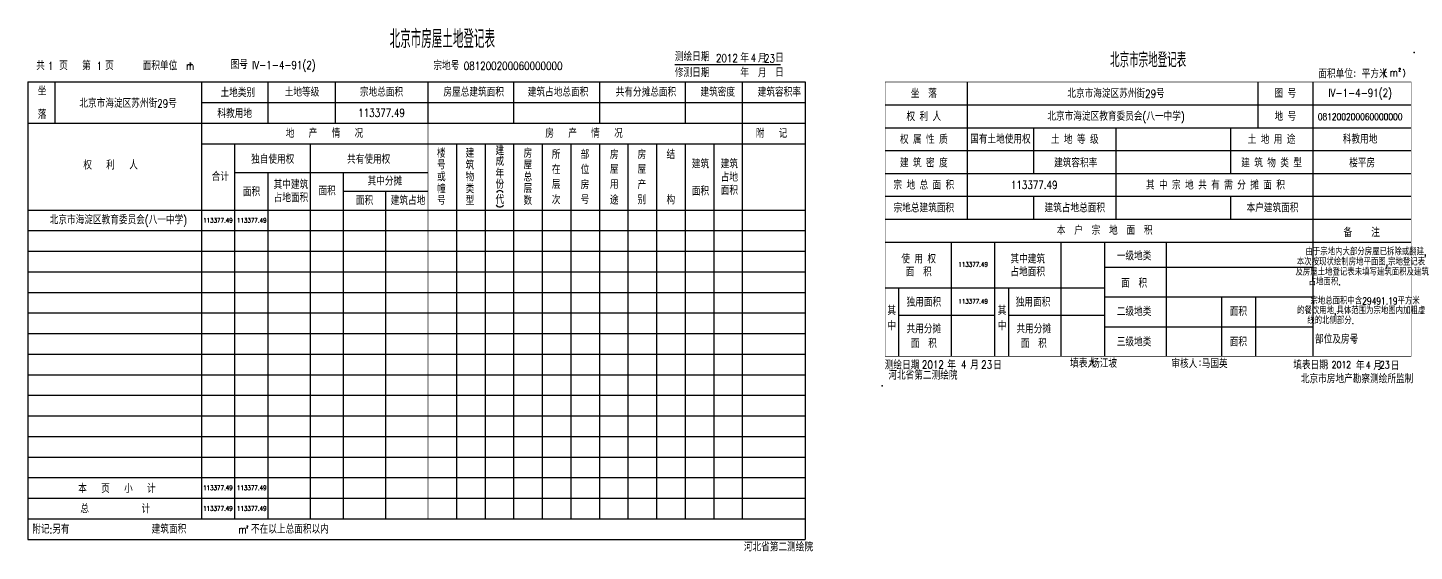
# Model space of a CAD drawing. Extents: x -9390 to -4743, y 24196 to 25839.
# Drawn here: x -5349 to -4743, y 24351 to 24580 of the extents above; entities that cross this region are included whole.
import ezdxf
from ezdxf.enums import TextEntityAlignment as Align

# ---------------------------------------------------------------- set-up
doc = ezdxf.new("R2010")
doc.units = 0
doc.header["$MEASUREMENT"] = 0
doc.layers.get('0').update_dxf_attribs({"linetype": 'CONTINUOUS'})
doc.layers.add('TK', color=7, linetype='CONTINUOUS')
doc.styles.add('1', font='romand.shx', dxfattribs={"width": 0.8, "bigfont": 'hzfs.shx'})
doc.styles.add('HZ', font='rs', dxfattribs={"width": 0.8, "bigfont": 'hztxt'})
doc.styles.add('KHZ', font='rd.shx', dxfattribs={"width": 0.8, "bigfont": 'khz.shx'})

msp = doc.modelspace()

# ---------------------------------------------------------------- linework, layer by layer
at = {"linetype": 'CONTINUOUS'}
for p, q in [((-5173.9, 24556.26), (-5173.9, 24538.26)), ((-5173.9, 24556.26), (-5173.9, 24538.26)), ((-4937.9, 24496.26), (-4937.9, 24556.26)), ((-4937.9, 24496.26), (-4937.9, 24556.26)), ((-4810.9, 24556.26), (-4810.9, 24536.26)), ((-4810.9, 24556.26), (-4810.9, 24536.26)), ((-4786.9, 24556.26), (-4786.9, 24436.26)), ((-4786.9, 24556.26), (-4786.9, 24436.26)), ((-4973.9, 24546.26), (-4743.9, 24546.26)), ((-4973.9, 24546.26), (-4743.9, 24546.26)), ((-4973.9, 24536.26), (-4743.9, 24536.26)), ((-4973.9, 24536.26), (-4743.9, 24536.26)), ((-4908.9, 24516.26), (-4908.9, 24536.26)), ((-4908.9, 24516.26), (-4908.9, 24536.26)), ((-4872.9, 24496.26), (-4872.9, 24536.26)), ((-4872.9, 24496.26), (-4872.9, 24536.26)), ((-4822.9, 24536.26), (-4822.9, 24516.26)), ((-4822.9, 24536.26), (-4822.9, 24516.26)), ((-4973.9, 24526.26), (-4743.9, 24526.26)), ((-4973.9, 24526.26), (-4743.9, 24526.26)), ((-4973.9, 24516.26), (-4743.9, 24516.26)), ((-4973.9, 24516.26), (-4743.9, 24516.26)), ((-4973.9, 24506.26), (-4743.9, 24506.26)), ((-4973.9, 24506.26), (-4743.9, 24506.26)), ((-4908.9, 24496.26), (-4908.9, 24506.26)), ((-4908.9, 24496.26), (-4908.9, 24506.26)), ((-4822.9, 24506.26), (-4822.9, 24496.26)), ((-4822.9, 24506.26), (-4822.9, 24496.26)), ((-4973.9, 24496.26), (-4743.9, 24496.26)), ((-4973.9, 24496.26), (-4743.9, 24496.26)), ((-4973.9, 24486.26), (-4743.9, 24486.26)), ((-4973.9, 24486.26), (-4743.9, 24486.26)), ((-4944.9, 24436.26), (-4944.9, 24486.26)), ((-4944.9, 24436.26), (-4944.9, 24486.26)), ((-4925.9, 24436.26), (-4925.9, 24486.26)), ((-4925.9, 24436.26), (-4925.9, 24486.26)), ((-4896.9, 24436.26), (-4896.9, 24486.26)), ((-4896.9, 24436.26), (-4896.9, 24486.26)), ((-4877.9, 24436.26), (-4877.9, 24486.26)), ((-4877.9, 24436.26), (-4877.9, 24486.26)), ((-4850.9, 24436.26), (-4850.9, 24486.26)), ((-4850.9, 24436.26), (-4850.9, 24486.26)), ((-4877.9, 24475.26), (-4786.9, 24475.26)), ((-4877.9, 24475.26), (-4786.9, 24475.26)), ((-4973.9, 24466.26), (-4877.9, 24466.26)), ((-4973.9, 24466.26), (-4877.9, 24466.26)), ((-4967.9, 24436.26), (-4967.9, 24466.26)), ((-4967.9, 24436.26), (-4967.9, 24466.26)), ((-4919.9, 24436.26), (-4919.9, 24466.26)), ((-4919.9, 24436.26), (-4919.9, 24466.26)), ((-4877.9, 24462.26), (-4786.9, 24462.26)), ((-4877.9, 24462.26), (-4786.9, 24462.26)), ((-4826.9, 24462.26), (-4826.9, 24436.26)), ((-4826.9, 24462.26), (-4826.9, 24436.26)), ((-4811.9, 24462.26), (-4811.9, 24436.26)), ((-4811.9, 24462.26), (-4811.9, 24436.26)), ((-4967.9, 24454.26), (-4925.9, 24454.26)), ((-4967.9, 24454.26), (-4925.9, 24454.26)), ((-4919.9, 24454.26), (-4877.9, 24454.26)), ((-4919.9, 24454.26), (-4877.9, 24454.26)), ((-4877.9, 24449.26), (-4786.9, 24449.26)), ((-4877.9, 24449.26), (-4786.9, 24449.26))]:
    msp.add_line(p, q, dxfattribs=at)
at = {"linetype": 'CONTINUOUS', "flags": 128}
for points in [[(-5065.92, 24563.92), (-5019.65, 24563.92)], [(-5065.92, 24563.92), (-5019.65, 24563.92)], [(-5348.9, 24556.26), (-5008.9, 24556.26)], [(-5348.9, 24556.26), (-5348.9, 24356.26)], [(-5348.9, 24556.26), (-5008.9, 24556.26)], [(-5348.9, 24556.26), (-5008.9, 24556.26)], [(-5348.9, 24556.26), (-5348.9, 24356.26)], [(-5348.9, 24556.26), (-5008.9, 24556.26)], [(-5337.1, 24556.26), (-5337.1, 24538.26)], [(-5337.1, 24556.26), (-5337.1, 24538.26)], [(-5272.9, 24556.26), (-5272.9, 24365.26)], [(-5272.9, 24556.26), (-5272.9, 24365.26)], [(-5243.9, 24556.26), (-5243.9, 24538.26)], [(-5243.9, 24556.26), (-5243.9, 24538.26)], [(-5214.4, 24556.26), (-5214.4, 24538.26)], [(-5214.4, 24556.26), (-5214.4, 24538.26)], [(-5136.4, 24556.26), (-5136.4, 24538.26)], [(-5136.4, 24556.26), (-5136.4, 24538.26)], [(-5098.9, 24556.26), (-5098.9, 24538.26)], [(-5098.9, 24556.26), (-5098.9, 24538.26)], [(-5061.4, 24556.26), (-5061.4, 24538.26)], [(-5061.4, 24556.26), (-5061.4, 24538.26)], [(-5036.4, 24556.26), (-5036.4, 24365.26)], [(-5036.4, 24556.26), (-5036.4, 24365.26)], [(-5008.9, 24556.26), (-5008.9, 24356.26)], [(-5008.9, 24556.26), (-5008.9, 24356.26)], [(-5272.9, 24547.26), (-5008.9, 24547.26)], [(-5272.9, 24547.26), (-5008.9, 24547.26)], [(-5272.9, 24547.26), (-5008.9, 24547.26)], [(-5272.9, 24547.26), (-5008.9, 24547.26)], [(-5348.9, 24538.26), (-5008.9, 24538.26)], [(-5348.9, 24538.26), (-5008.9, 24538.26)], [(-5348.9, 24538.26), (-5008.9, 24538.26)], [(-5348.9, 24538.26), (-5008.9, 24538.26)], [(-5272.9, 24529.26), (-5008.9, 24529.26)], [(-5272.9, 24529.26), (-5008.9, 24529.26)], [(-5272.9, 24529.26), (-5008.9, 24529.26)], [(-5272.9, 24529.26), (-5008.9, 24529.26)], [(-5258.4, 24529.26), (-5258.4, 24365.26)], [(-5258.4, 24529.26), (-5258.4, 24365.26)], [(-5225.4, 24529.26), (-5225.4, 24365.26)], [(-5225.4, 24529.26), (-5225.4, 24365.26)], [(-5161.4, 24529.26), (-5161.4, 24365.26)], [(-5161.4, 24529.26), (-5161.4, 24365.26)], [(-5148.9, 24529.26), (-5148.9, 24365.26)], [(-5148.9, 24529.26), (-5148.9, 24365.26)], [(-5136.4, 24529.26), (-5136.4, 24365.26)], [(-5136.4, 24529.26), (-5136.4, 24365.26)], [(-5123.9, 24529.26), (-5123.9, 24365.26)], [(-5123.9, 24529.26), (-5123.9, 24365.26)], [(-5111.4, 24529.26), (-5111.4, 24365.26)], [(-5111.4, 24529.26), (-5111.4, 24365.26)], [(-5098.9, 24529.26), (-5098.9, 24365.26)], [(-5098.9, 24529.26), (-5098.9, 24365.26)], [(-5086.4, 24529.26), (-5086.4, 24365.26)], [(-5086.4, 24529.26), (-5086.4, 24365.26)], [(-5073.9, 24529.26), (-5073.9, 24365.26)], [(-5073.9, 24529.26), (-5073.9, 24365.26)], [(-5061.4, 24529.26), (-5061.4, 24365.26)], [(-5061.4, 24529.26), (-5061.4, 24365.26)], [(-5048.9, 24529.26), (-5048.9, 24365.26)], [(-5048.9, 24529.26), (-5048.9, 24365.26)], [(-5258.4, 24516.66), (-5173.9, 24516.66)], [(-5258.4, 24516.66), (-5173.9, 24516.66)], [(-5243.9, 24516.66), (-5243.9, 24365.26)], [(-5243.9, 24516.66), (-5243.9, 24365.26)], [(-5210.9, 24516.66), (-5210.9, 24365.26)], [(-5210.9, 24516.66), (-5210.9, 24365.26)], [(-5210.9, 24508.46), (-5173.9, 24508.46)], [(-5210.9, 24508.46), (-5173.9, 24508.46)], [(-5192.4, 24508.46), (-5192.4, 24365.26)], [(-5192.4, 24508.46), (-5192.4, 24365.26)], [(-5348.9, 24500.26), (-5008.9, 24500.26)], [(-5348.9, 24500.26), (-5008.9, 24500.26)], [(-5348.9, 24491.26), (-5008.9, 24491.26)], [(-5348.9, 24491.26), (-5008.9, 24491.26)], [(-5348.9, 24482.26), (-5008.9, 24482.26)], [(-5348.9, 24482.26), (-5008.9, 24482.26)], [(-5348.9, 24473.26), (-5008.9, 24473.26)], [(-5348.9, 24473.26), (-5008.9, 24473.26)], [(-5348.9, 24464.26), (-5008.9, 24464.26)], [(-5348.9, 24464.26), (-5008.9, 24464.26)], [(-5348.9, 24455.26), (-5008.9, 24455.26)], [(-5348.9, 24455.26), (-5008.9, 24455.26)], [(-5348.9, 24446.26), (-5008.9, 24446.26)], [(-5348.9, 24446.26), (-5008.9, 24446.26)], [(-5348.9, 24437.26), (-5008.9, 24437.26)], [(-5348.9, 24437.26), (-5008.9, 24437.26)], [(-5348.9, 24428.26), (-5008.9, 24428.26)], [(-5348.9, 24428.26), (-5008.9, 24428.26)], [(-5348.9, 24419.26), (-5008.9, 24419.26)], [(-5348.9, 24419.26), (-5008.9, 24419.26)], [(-5348.9, 24410.26), (-5008.9, 24410.26)], [(-5348.9, 24410.26), (-5008.9, 24410.26)], [(-5348.9, 24401.26), (-5008.9, 24401.26)], [(-5348.9, 24401.26), (-5008.9, 24401.26)], [(-5348.9, 24392.26), (-5008.9, 24392.26)], [(-5348.9, 24392.26), (-5008.9, 24392.26)], [(-5348.9, 24383.26), (-5008.9, 24383.26)], [(-5348.9, 24383.26), (-5008.9, 24383.26)], [(-5348.9, 24374.26), (-5008.9, 24374.26)], [(-5348.9, 24374.26), (-5008.9, 24374.26)], [(-5348.9, 24365.26), (-5008.9, 24365.26)], [(-5348.9, 24365.26), (-5008.9, 24365.26)], [(-5348.9, 24356.26), (-5008.9, 24356.26)], [(-5348.9, 24356.26), (-5008.9, 24356.26)]]:
    msp.add_lwpolyline(points, dxfattribs=at)
at = {"linetype": 'CONTINUOUS', "const_width": 0.25}
msp.add_lwpolyline([(-4973.9, 24556.26), (-4743.9, 24556.26), (-4743.9, 24436.26), (-4973.9, 24436.26)], close=True, dxfattribs=at)
msp.add_lwpolyline([(-4973.9, 24556.26), (-4743.9, 24556.26), (-4743.9, 24436.26), (-4973.9, 24436.26)], close=True, dxfattribs=at)
msp.add_lwpolyline([(-4973.9, 24556.26), (-4743.9, 24556.26), (-4743.9, 24436.26), (-4973.9, 24436.26)], close=True, dxfattribs=at)
msp.add_lwpolyline([(-4973.9, 24556.26), (-4743.9, 24556.26), (-4743.9, 24436.26), (-4973.9, 24436.26)], close=True, dxfattribs=at)
at = {"linetype": 'CONTINUOUS', "const_width": 0.3, "flags": 128}
msp.add_lwpolyline([(-5173.9, 24538.26), (-5173.9, 24365.26)], dxfattribs=at)
msp.add_lwpolyline([(-5173.9, 24538.26), (-5173.9, 24365.26)], dxfattribs=at)
at = {"linetype": 'CONTINUOUS'}
for centre, radius, start, end in [((-5142.44, 24506.93), 1.82, 35.71694, 144.28306), ((-5142.44, 24506.93), 1.82, 35.71694, 144.28306), ((-5142.38, 24503.62), 1.99, 215.4222, 321.85233), ((-5142.38, 24503.62), 1.99, 215.4222, 321.85233)]:
    msp.add_arc(centre, radius, start, end, dxfattribs=at)
for p in [(-4742.53, 24569.11), (-4742.53, 24569.11), (-4975.27, 24423.41), (-4975.27, 24423.41)]:
    msp.add_point(p, dxfattribs=at)

# ---------------------------------------------------------------- texts
at = {"linetype": 'CONTINUOUS', "width": 0.8}
for s, height, style, p in [('北京市房屋土地登记表', 8, 'KHZ', (-5167.57, 24575.5)), ('北京市房屋土地登记表', 8, 'KHZ', (-5167.57, 24575.5)), ('北京市宗地登记表', 6.5, 'KHZ', (-4858.9, 24566.29)), ('北京市宗地登记表', 6.5, 'KHZ', (-4858.9, 24566.29)), ('面积单位  平方米', 3.5, 'HZ', (-4769.32, 24560.14)), ('面积单位  平方米', 3.5, 'HZ', (-4769.32, 24560.14)), ('坐', 3.5, 'HZ', (-5342.63, 24552.61)), ('坐', 3.5, 'HZ', (-5342.63, 24552.61)), ('坐  落', 3.5, 'HZ', (-4957.01, 24551.52)), ('坐  落', 3.5, 'HZ', (-4957.01, 24551.52)), ('图 号', 3.5, 'HZ', (-4798.9, 24551.52)), ('图 号', 3.5, 'HZ', (-4798.9, 24551.52)), ('落', 3.5, 'HZ', (-5342.63, 24542.33)), ('落', 3.5, 'HZ', (-5342.63, 24542.33)), ('权 利 人', 3.5, 'HZ', (-4957.01, 24541.42)), ('权 利 人', 3.5, 'HZ', (-4957.01, 24541.42)), ('地 号', 3.5, 'HZ', (-4798.9, 24541.52)), ('地 号', 3.5, 'HZ', (-4798.9, 24541.52)), ('建', 3.5, 'HZ', (-5142.42, 24526.52)), ('建', 3.5, 'HZ', (-5142.42, 24526.52)), ('权 属 性 质', 3.5, 'HZ', (-4957.01, 24531.45)), ('权 属 性 质', 3.5, 'HZ', (-4957.01, 24531.45)), ('土 地 等 级', 3.5, 'HZ', (-4891, 24531.45)), ('土 地 等 级', 3.5, 'HZ', (-4891, 24531.45)), ('独自使用权', 3.5, 'HZ', (-5241.75, 24522.75)), ('独自使用权', 3.5, 'HZ', (-5241.75, 24522.75)), ('共有使用权', 3.5, 'HZ', (-5199.79, 24522.75)), ('共有使用权', 3.5, 'HZ', (-5199.79, 24522.75)), ('成', 3.5, 'HZ', (-5142.42, 24521.81)), ('成', 3.5, 'HZ', (-5142.42, 24521.81)), ('所', 3.5, 'HZ', (-5117.8, 24524.82)), ('所', 3.5, 'HZ', (-5117.8, 24524.82)), ('部', 3.5, 'HZ', (-5105.22, 24524.82)), ('部', 3.5, 'HZ', (-5105.22, 24524.82)), ('房', 3.5, 'HZ', (-5092.42, 24524.82)), ('房', 3.5, 'HZ', (-5092.42, 24524.82)), ('房', 3.5, 'HZ', (-5080.32, 24524.82)), ('房', 3.5, 'HZ', (-5080.32, 24524.82)), ('结', 3.5, 'HZ', (-5067.66, 24524.82)), ('结', 3.5, 'HZ', (-5067.66, 24524.82)), ('年', 3.5, 'HZ', (-5142.42, 24516.59)), ('年', 3.5, 'HZ', (-5142.42, 24516.59)), ('在', 3.5, 'HZ', (-5117.8, 24518.29)), ('在', 3.5, 'HZ', (-5117.8, 24518.29)), ('位', 3.5, 'HZ', (-5105.22, 24518.29)), ('位', 3.5, 'HZ', (-5105.22, 24518.29)), ('屋', 3.5, 'HZ', (-5092.42, 24518.29)), ('屋', 3.5, 'HZ', (-5092.42, 24518.29)), ('屋', 3.5, 'HZ', (-5080.32, 24518.29)), ('屋', 3.5, 'HZ', (-5080.32, 24518.29)), ('份', 3.5, 'HZ', (-5142.42, 24511.83)), ('份', 3.5, 'HZ', (-5142.42, 24511.83)), ('层', 3.5, 'HZ', (-5117.8, 24511.63)), ('层', 3.5, 'HZ', (-5117.8, 24511.63)), ('房', 3.5, 'HZ', (-5105.22, 24511.63)), ('房', 3.5, 'HZ', (-5105.22, 24511.63)), ('用', 3.5, 'HZ', (-5092.42, 24511.63)), ('用', 3.5, 'HZ', (-5092.42, 24511.63)), ('产', 3.5, 'HZ', (-5080.32, 24511.63)), ('产', 3.5, 'HZ', (-5080.32, 24511.63)), ('宗 地 总 面 积', 3.5, 'HZ', (-4957.01, 24511.5)), ('宗 地 总 面 积', 3.5, 'HZ', (-4957.01, 24511.5)), ('其 中 宗 地 共 有 需 分 摊 面 积', 3.5, 'HZ', (-4829.47, 24511.5)), ('其 中 宗 地 共 有 需 分 摊 面 积', 3.5, 'HZ', (-4829.47, 24511.5)), ('代', 3.5, 'HZ', (-5142.42, 24505.1)), ('代', 3.5, 'HZ', (-5142.42, 24505.1)), ('次', 3.5, 'HZ', (-5117.8, 24504.98)), ('次', 3.5, 'HZ', (-5117.8, 24504.98)), ('号', 3.5, 'HZ', (-5105.22, 24504.98)), ('号', 3.5, 'HZ', (-5105.22, 24504.98)), ('途', 3.5, 'HZ', (-5092.42, 24504.98)), ('途', 3.5, 'HZ', (-5092.42, 24504.98)), ('别', 3.5, 'HZ', (-5080.32, 24504.98)), ('别', 3.5, 'HZ', (-5080.32, 24504.98)), ('构', 3.5, 'HZ', (-5067.66, 24504.98)), ('构', 3.5, 'HZ', (-5067.66, 24504.98)), ('宗地总建筑面积', 3.5, 'HZ', (-4957.01, 24501.52)), ('宗地总建筑面积', 3.5, 'HZ', (-4957.01, 24501.52)), ('建筑占地总面积', 3.5, 'HZ', (-4891, 24501.52)), ('建筑占地总面积', 3.5, 'HZ', (-4891, 24501.52)), ('本  户  宗  地  面  积', 3.5, 'HZ', (-4877.91, 24491.69)), ('本  户  宗  地  面  积', 3.5, 'HZ', (-4877.91, 24491.69)), ('一级地类', 3.5, 'HZ', (-4865.06, 24480.51)), ('一级地类', 3.5, 'HZ', (-4865.06, 24480.51)), ('本次按现状绘制房地平面图,宗地登记表', 3, 'HZ', (-4765.84, 24477.56)), ('由于宗地内大部分房屋已拆除或翻建,', 3, 'HZ', (-4763.67, 24482.01)), ('及房屋土地登记表未填写建筑面积及建筑', 3, 'HZ', (-4765.33, 24473.54)), ('面  积', 3.5, 'HZ', (-4865.06, 24468.57)), ('面  积', 3.5, 'HZ', (-4865.06, 24468.57)), ('占地面积.', 3, 'HZ', (-4781.71, 24469.27)), ('宗地总面积中含29491.19平方米', 3, 'HZ', (-4764.04, 24460.93)), ('其', 3.5, 'HZ', (-4971.06, 24456.62)), ('其', 3.5, 'HZ', (-4971.06, 24456.62)), ('其', 3.5, 'HZ', (-4922.79, 24456.62)), ('其', 3.5, 'HZ', (-4922.79, 24456.62)), ('二级地类', 3.5, 'HZ', (-4865.06, 24456.18)), ('二级地类', 3.5, 'HZ', (-4865.06, 24456.18)), ('面积', 3.5, 'HZ', (-4819.46, 24456.18)), ('面积', 3.5, 'HZ', (-4819.46, 24456.18)), ('的餐饮用地,具体范围为宗地图内加粗虚', 3, 'HZ', (-4765.75, 24456.27)), ('中', 3.5, 'HZ', (-4971.06, 24449.97)), ('中', 3.5, 'HZ', (-4971.06, 24449.97)), ('中', 3.5, 'HZ', (-4922.79, 24449.97)), ('中', 3.5, 'HZ', (-4922.79, 24449.97)), ('线的北侧部分.', 3, 'HZ', (-4779.09, 24452.32)), ('三级地类', 3.5, 'HZ', (-4865.06, 24442.9)), ('三级地类', 3.5, 'HZ', (-4865.06, 24442.9)), ('面积', 3.5, 'HZ', (-4819.46, 24442.9)), ('面积', 3.5, 'HZ', (-4819.46, 24442.9)), ('部位及房号', 3.5, 'HZ', (-4776.49, 24444.12)), ('部位及房号', 3.5, 'HZ', (-4776.49, 24444.12)), ('测绘日期 ', 3.5, 'HZ', (-4965.58, 24432.83)), ('测绘日期 ', 3.5, 'HZ', (-4965.58, 24432.83)), ('2012', 3.5, 'HZ', (-4953.06, 24432.66)), ('年   月   日', 3.5, 'HZ', (-4934.83, 24432.83)), ('年   月   日', 3.5, 'HZ', (-4934.83, 24432.83)), ('4', 3.5, 'HZ', (-4939.6, 24432.78)), ('23', 3.5, 'HZ', (-4929.53, 24432.66)), ('审核人 马国英', 3.5, 'HZ', (-4836.45, 24433.4)), ('填表日期', 3.5, 'HZ', (-4787.86, 24432.83)), ('填表日期', 3.5, 'HZ', (-4787.86, 24432.83)), (' 年  月  日', 3.5, 'HZ', (-4759.49, 24432.55)), (' 年  月  日', 3.5, 'HZ', (-4759.49, 24432.55)), ('北京市房地产勘察测绘所监制', 3.5, 'HZ', (-4767.54, 24426.78)), ('北京市房地产勘察测绘所监制', 3.5, 'HZ', (-4767.54, 24426.78))]:
    msp.add_text(s, height=height, dxfattribs=dict(at, style=style)).set_placement(p, align=Align.MIDDLE)
for s, height, style, p in [('共   页   第   页', 3.5, 'HZ', (-5345.19, 24561.5)), ('共   页   第   页', 3.5, 'HZ', (-5345.19, 24561.5)), ('面积单位  m', 3.5, 'HZ', (-5298.63, 24561.5)), ('面积单位  m', 3.5, 'HZ', (-5298.63, 24561.5)), ('2', 1.03, 'HZ', (-5278.15, 24563.6)), ('2', 1.03, 'HZ', (-5278.15, 24563.6)), ('图号 ', 3.5, 'HZ', (-5260.18, 24562.02)), ('图号 ', 3.5, 'HZ', (-5260.18, 24562.02)), ('宗地号 081200200060000000', 3.5, 'HZ', (-5171.48, 24561.54)), ('测绘日期', 3.5, 'HZ', (-5065.88, 24565.47)), ('测绘日期', 3.5, 'HZ', (-5065.88, 24565.47)), (':', 3, '1', (-5053.01, 24565.43)), (':', 3, '1', (-5053.01, 24565.43)), ('年', 3.5, 'HZ', (-5037.25, 24564.91)), ('年', 3.5, 'HZ', (-5037.25, 24564.91)), ('月 ', 3.5, 'HZ', (-5029.55, 24564.8)), ('月 ', 3.5, 'HZ', (-5029.55, 24564.8)), ('日', 3.5, 'HZ', (-5021.99, 24564.93)), ('日', 3.5, 'HZ', (-5021.99, 24564.93)), (':', 3, '1', (-5286.04, 24561.53)), (':', 3, '1', (-5286.04, 24561.53)), (':', 3, '1', (-5254.34, 24562.14)), (':', 3, '1', (-5254.34, 24562.14)), (':', 3, '1', (-5162.61, 24562.14)), (':', 3, '1', (-5162.61, 24562.14)), ('修测日期 ', 3.5, 'HZ', (-5065.88, 24558.47)), ('修测日期 ', 3.5, 'HZ', (-5065.88, 24558.47)), (':', 3, '1', (-5053, 24558.7)), (':', 3, '1', (-5053, 24558.7)), ('年', 3.5, 'HZ', (-5037.25, 24558.5)), ('年', 3.5, 'HZ', (-5037.25, 24558.5)), ('月 ', 3.5, 'HZ', (-5029.55, 24558.38)), ('月 ', 3.5, 'HZ', (-5029.55, 24558.38)), ('日', 3.5, 'HZ', (-5021.99, 24558.52)), ('日', 3.5, 'HZ', (-5021.99, 24558.52)), (':', 3, '1', (-4769.1, 24558.67)), (':', 3, '1', (-4769.1, 24558.67)), ('(', 2.3, 'HZ', (-4755.95, 24559.21)), ('(', 2.3, 'HZ', (-4755.95, 24559.21)), ('m', 3.5, 'HZ', (-4753.29, 24558.71)), ('m', 3.5, 'HZ', (-4753.29, 24558.71)), ('2', 1.5, 'HZ', (-4749.51, 24560.78)), ('2', 1.5, 'HZ', (-4749.51, 24560.78)), (')', 2.3, 'HZ', (-4747.6, 24559.1)), (')', 2.3, 'HZ', (-4747.6, 24559.1)), ('土地等级', 3.5, 'HZ', (-5236.51, 24549.93)), ('土地等级', 3.5, 'HZ', (-5236.51, 24549.93)), ('宗地总面积', 3.5, 'HZ', (-5203.63, 24549.93)), ('宗地总面积', 3.5, 'HZ', (-5203.63, 24549.93)), ('地   产   情   况', 3.5, 'HZ', (-5236.08, 24531.9)), ('地   产   情   况', 3.5, 'HZ', (-5236.08, 24531.9)), ('房   产   情   况', 3.5, 'HZ', (-5122.56, 24531.9)), ('房   产   情   况', 3.5, 'HZ', (-5122.56, 24531.9)), ('其中分摊', 3.5, 'HZ', (-5200.26, 24511.04)), ('其中分摊', 3.5, 'HZ', (-5200.26, 24511.04)), (':', 3, '1', (-4769.34, 24442.61)), (':', 3, '1', (-4769.34, 24442.61)), (':', 3, '1', (-4960.46, 24431.42)), (':', 3, '1', (-4960.46, 24431.42)), (':', 3, '1', (-4884.78, 24432.31)), (':', 3, '1', (-4884.78, 24432.31)), (':', 3, '1', (-4836.78, 24432.31)), (':', 3, '1', (-4836.78, 24432.31)), (':', 3, '1', (-4781.03, 24431.19)), (':', 3, '1', (-4781.03, 24431.19)), ('河北省第二测绘院', 3.5, 'HZ', (-4972.51, 24426.13)), ('河北省第二测绘院', 3.5, 'HZ', (-4972.51, 24426.13)), ('本   页   小   计', 3.5, 'HZ', (-5326.84, 24376.58)), ('本   页   小   计', 3.5, 'HZ', (-5326.84, 24376.58)), ('总           计', 3.5, 'HZ', (-5325.89, 24367.75)), ('总           计', 3.5, 'HZ', (-5325.89, 24367.75)), ('附记:另有', 3.5, 'HZ', (-5346.92, 24358.85)), ('附记:另有', 3.5, 'HZ', (-5346.92, 24358.85)), ('建筑面积', 3.5, 'HZ', (-5294.7, 24358.85)), ('建筑面积', 3.5, 'HZ', (-5294.7, 24358.85)), ('m 不在以上总面积以内', 3.5, 'HZ', (-5256.77, 24358.85)), ('m 不在以上总面积以内', 3.5, 'HZ', (-5256.77, 24358.85)), ('2', 1.03, 'HZ', (-5253.3, 24361.19)), ('2', 1.03, 'HZ', (-5253.3, 24361.19)), ('河北省第二测绘院', 3.5, 'HZ', (-5035.72, 24351.07)), ('河北省第二测绘院', 3.5, 'HZ', (-5035.72, 24351.07))]:
    msp.add_text(s, height=height, dxfattribs=dict(at, style=style)).set_placement(p)
at = {"color": 1, "linetype": 'CONTINUOUS', "style": 'HZ', "width": 0.8}
for s, p in [('1', (-5340.09, 24561.5)), ('1', (-5340.09, 24561.5)), ('1', (-5318.77, 24561.5)), ('1', (-5318.77, 24561.5)), ('土地类别', (-5264.58, 24549.7)), ('土地类别', (-5264.58, 24549.7)), ('建筑密度', (-5054.69, 24549.93)), ('建筑密度', (-5054.69, 24549.93)), ('建筑容积率', (-5029.65, 24549.93)), ('建筑容积率', (-5029.65, 24549.93)), ('权   利   人', (-5324.61, 24518.03)), ('权   利   人', (-5324.61, 24518.03)), ('合计', (-5268.46, 24512.96)), ('合计', (-5268.46, 24512.96)), ('面积', (-5254.79, 24506.37)), ('面积', (-5254.79, 24506.37)), ('其中建筑', (-5241.35, 24509.49)), ('其中建筑', (-5241.35, 24509.49)), ('面积', (-5221.76, 24506.75)), ('面积', (-5221.76, 24506.75)), ('占地面积', (-5241.35, 24503.75)), ('占地面积', (-5241.35, 24503.75)), ('面积', (-5205.37, 24502.53)), ('面积', (-5205.37, 24502.53)), ('建筑占地', (-5190.15, 24502.53)), ('建筑占地', (-5190.15, 24502.53))]:
    msp.add_text(s, height=3.5, dxfattribs=at).set_placement(p)
at = {"color": 7, "linetype": 'CONTINUOUS', "style": 'HZ', "width": 0.8}
msp.add_text('IV-1-4-91(2)', height=3.5, dxfattribs=at).set_placement((-5250.83, 24561.91))
msp.add_text('IV-1-4-91(2)', height=3.5, dxfattribs=at).set_placement((-5250.83, 24561.91))
at = {"color": 3, "linetype": 'CONTINUOUS', "style": 'HZ', "width": 0.8}
for s, p in [('2012', (-5047.92, 24564.91)), ('4', (-5032.75, 24565.04)), ('房屋总建筑面积', (-5167.09, 24549.93)), ('房屋总建筑面积', (-5167.09, 24549.93)), ('建筑占地总面积', (-5130.21, 24549.93)), ('建筑占地总面积', (-5130.21, 24549.93)), ('附   记', (-5030.49, 24531.9)), ('附   记', (-5030.49, 24531.9)), ('建筑', (-5058.46, 24518.52)), ('建筑', (-5058.46, 24518.52)), ('建筑', (-5045.84, 24518.52)), ('建筑', (-5045.84, 24518.52)), ('占地', (-5045.84, 24512.74)), ('占地', (-5045.84, 24512.74)), ('面积', (-5058.46, 24506.66)), ('面积', (-5058.46, 24506.66)), ('面积', (-5045.84, 24506.96)), ('面积', (-5045.84, 24506.96))]:
    msp.add_text(s, height=3.5, dxfattribs=at).set_placement(p)
for s, height, p in [('23', 3.5, (-5024.48, 24566.47)), ('土 地 用 途', 3.5, (-4804.93, 24531.45)), ('土 地 用 途', 3.5, (-4804.93, 24531.45)), ('楼', 3.5, (-5168.02, 24525.39)), ('楼', 3.5, (-5168.02, 24525.39)), ('号', 3.5, (-5168.02, 24520.22)), ('号', 3.5, (-5168.02, 24520.22)), ('建', 3.5, (-5155.5, 24525.39)), ('建', 3.5, (-5155.5, 24525.39)), ('筑', 3.5, (-5155.5, 24520.22)), ('筑', 3.5, (-5155.5, 24520.22)), ('房', 3.5, (-5130.18, 24525.39)), ('房', 3.5, (-5130.18, 24525.39)), ('屋', 3.5, (-5130.18, 24520.22)), ('屋', 3.5, (-5130.18, 24520.22)), ('建 筑 物 类 型', 3.5, (-4804.93, 24521.19)), ('建 筑 物 类 型', 3.5, (-4804.93, 24521.19)), ('楼平房', 3.5, (-4765.33, 24521.19)), ('楼平房', 3.5, (-4765.33, 24521.19)), ('或', 3.5, (-5168.02, 24515.04)), ('或', 3.5, (-5168.02, 24515.04)), ('物', 3.5, (-5155.5, 24515.04)), ('物', 3.5, (-5155.5, 24515.04)), ('总', 3.5, (-5130.18, 24515.04)), ('总', 3.5, (-5130.18, 24515.04)), ('幢', 3.5, (-5168.02, 24509.87)), ('幢', 3.5, (-5168.02, 24509.87)), ('类', 3.5, (-5155.5, 24509.87)), ('类', 3.5, (-5155.5, 24509.87)), ('层', 3.5, (-5130.18, 24509.87)), ('层', 3.5, (-5130.18, 24509.87)), ('号', 3.5, (-5168.02, 24504.7)), ('号', 3.5, (-5168.02, 24504.7)), ('型', 3.5, (-5155.5, 24504.7)), ('型', 3.5, (-5155.5, 24504.7)), ('数', 3.5, (-5130.18, 24504.7)), ('数', 3.5, (-5130.18, 24504.7)), ('本户建筑面积', 3.5, (-4804.53, 24501.52)), ('本户建筑面积', 3.5, (-4804.53, 24501.52)), ('使 用 权', 3.5, (-4959.24, 24479.17)), ('使 用 权', 3.5, (-4959.24, 24479.17)), ('其中建筑', 3.5, (-4911.57, 24479.17)), ('其中建筑', 3.5, (-4911.57, 24479.17)), ('面  积', 3.5, (-4959.24, 24473.52)), ('面  积', 3.5, (-4959.24, 24473.52)), ('占地面积', 3.5, (-4911.57, 24473.52)), ('占地面积', 3.5, (-4911.57, 24473.52)), ('独用面积', 3.5, (-4957.01, 24460.26)), ('独用面积', 3.5, (-4957.01, 24460.26)), ('独用面积', 3.5, (-4909.25, 24460.26)), ('独用面积', 3.5, (-4909.25, 24460.26)), ('共用分摊', 3.5, (-4957.01, 24448.6)), ('共用分摊', 3.5, (-4957.01, 24448.6)), ('共用分摊', 3.5, (-4908.92, 24448.6)), ('共用分摊', 3.5, (-4908.92, 24448.6)), ('面  积', 3.5, (-4957.01, 24442.18)), ('面  积', 3.5, (-4957.01, 24442.18)), ('面  积', 3.5, (-4908.92, 24442.18)), ('面  积', 3.5, (-4908.92, 24442.18)), ('杨江坡', 3.5, (-4878.18, 24433.56)), ('杨江坡', 3.5, (-4878.18, 24433.56)), ('2012', 3.1, (-4774.39, 24432.68)), ('4', 3.1, (-4762.7, 24432.44)), ('23', 3.1, (-4755.42, 24432.58))]:
    msp.add_text(s, height=height, dxfattribs=at).set_placement(p, align=Align.MIDDLE)
at = {"color": 0, "linetype": 'CONTINUOUS', "style": 'HZ', "width": 0.8}
msp.add_text('共有分摊总面积', height=3.5, dxfattribs=at).set_placement((-5091.76, 24549.93))
msp.add_text('共有分摊总面积', height=3.5, dxfattribs=at).set_placement((-5091.76, 24549.93))
at = {"color": 7, "linetype": 'CONTINUOUS', "style": 'HZ', "width": 0.8}
for s, height, p in [('北京市海淀区苏州街29号', 3.5, (-4872.95, 24551.56)), ('北京市海淀区苏州街29号', 3.5, (-4872.95, 24551.56)), ('IV-1-4-91(2)', 3.5, (-4766.21, 24551.21)), ('IV-1-4-91(2)', 3.5, (-4766.21, 24551.21)), ('北京市海淀区苏州街29号', 3.5, (-5305, 24547.26)), ('北京市海淀区苏州街29号', 3.5, (-5305, 24547.26)), ('科教用地', 3.5, (-5258.4, 24542.76)), ('科教用地', 3.5, (-5258.4, 24542.76)), ('113377.49', 3.5, (-5194.15, 24542.76)), ('113377.49', 3.5, (-5194.15, 24542.76)), ('北京市海淀区教育委员会(八一中学)', 3.5, (-4872.95, 24541.03)), ('北京市海淀区教育委员会(八一中学)', 3.5, (-4872.95, 24541.03)), ('081200200060000000', 3, (-4766.21, 24541.03)), ('国有土地使用权', 3.5, (-4923.51, 24531.56)), ('国有土地使用权', 3.5, (-4923.51, 24531.56)), ('科教用地', 3.5, (-4766.21, 24531.56)), ('科教用地', 3.5, (-4766.21, 24531.56)), ('113377.49', 3.5, (-4908.76, 24511.21)), ('113377.49', 3.5, (-4908.76, 24511.21)), ('北京市海淀区教育委员会(八一中学)', 3.5, (-5309.24, 24495.77)), ('113377.49', 2, (-5265.73, 24495.77)), ('113377.49', 2, (-5265.73, 24495.77)), ('113377.49', 2, (-5250.93, 24495.77)), ('113377.49', 2, (-5250.93, 24495.77)), ('113377.49', 2, (-4935.45, 24476.48)), ('113377.49', 2, (-4935.45, 24476.48)), ('113377.49', 2, (-4935.45, 24460.35)), ('113377.49', 2, (-4935.45, 24460.35)), ('113377.49', 2, (-5265.73, 24378.77)), ('113377.49', 2, (-5265.73, 24378.77)), ('113377.49', 2, (-5250.93, 24378.77)), ('113377.49', 2, (-5250.93, 24378.77)), ('113377.49', 2, (-5265.73, 24369.77)), ('113377.49', 2, (-5265.73, 24369.77)), ('113377.49', 2, (-5250.93, 24369.77)), ('113377.49', 2, (-5250.93, 24369.77))]:
    msp.add_text(s, height=height, dxfattribs=at).set_placement(p, align=Align.MIDDLE)
at = {"color": 1, "linetype": 'CONTINUOUS', "style": 'HZ', "width": 0.8}
for s, p in [('建 筑 密 度', (-4957.01, 24521.19)), ('建 筑 密 度', (-4957.01, 24521.19)), ('建筑容积率', (-4890.6, 24521.19)), ('建筑容积率', (-4890.6, 24521.19))]:
    msp.add_text(s, height=3.5, dxfattribs=at).set_placement(p, align=Align.MIDDLE)
at = {"color": 0, "linetype": 'CONTINUOUS', "style": 'HZ', "width": 0.8}
for s, p in [('备    注', (-4765.54, 24490.77)), ('备    注', (-4765.54, 24490.77)), ('填表人       ', (-4880.64, 24433.56)), ('填表人       ', (-4880.64, 24433.56))]:
    msp.add_text(s, height=3.5, dxfattribs=at).set_placement(p, align=Align.MIDDLE)
at = {"layer": 'TK', "color": 7, "linetype": 'CONTINUOUS', "style": 'HZ', "width": 0.8}
msp.add_text('国有土地使用权', height=3.5, dxfattribs=at).set_placement((-4923.51, 24531.56), align=Align.MIDDLE)
msp.add_text('国有土地使用权', height=3.5, dxfattribs=at).set_placement((-4923.51, 24531.56), align=Align.MIDDLE)

doc.saveas('drawing.dxf')
